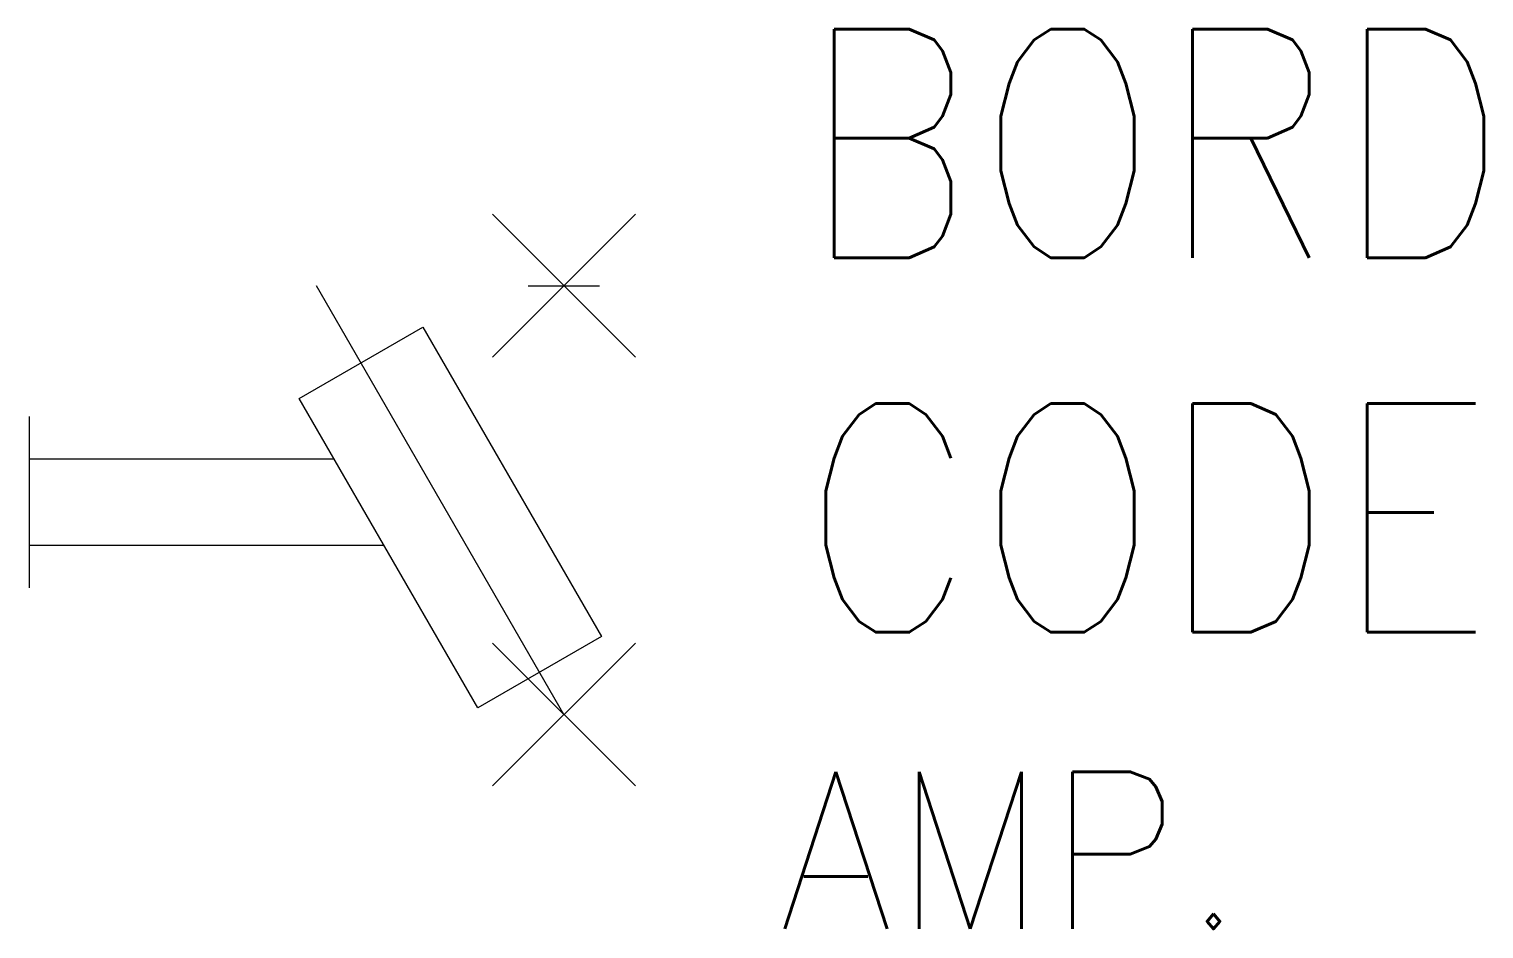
# Model space of a CAD drawing. Extents: x 117.5 to 137.9, y 156 to 168.6.
import ezdxf

# ---------------------------------------------------------------- set-up
doc = ezdxf.new("R2010")
doc.units = 0
doc.header["$LTSCALE"] = 6
doc.header["$PDMODE"] = 3
doc.linetypes.add('DASHED', pattern=[0])
for name, color, linetype in [('1', 8, 'CONTINUOUS'), ('11', 30, 'DASHED'), ('12', 30, 'DASHED'), ('C', 7, 'CONTINUOUS')]:
    doc.layers.add(name, color=color, linetype=linetype)
doc.styles.get("Standard").update_dxf_attribs({"font": 'simplex', "width": 0.85})

msp = doc.modelspace()

# ---------------------------------------------------------------- linework, layer by layer
at = {"layer": '1', "color": 0}
for p, q in [((124.986, 159.028), (121.522, 165.028)), ((124.486, 165.028), (125.486, 165.028)), ((121.279, 163.45), (123.011, 164.45)), ((123.011, 164.45), (125.511, 160.12)), ((123.779, 159.12), (121.279, 163.45)), ((117.5, 163.2), (117.5, 160.8)), ((121.769, 162.6), (117.5, 162.6)), ((117.5, 161.4), (122.462, 161.4)), ((125.511, 160.12), (123.779, 159.12))]:
    msp.add_line(p, q, dxfattribs=at)
at = {"layer": 'C', "color": 0}
for p in [(124.986, 165.028), (124.986, 159.028)]:
    msp.add_point(p, dxfattribs=at)

# ---------------------------------------------------------------- texts
at = {"layer": '1', "color": 0, "width": 0.95}
msp.add_attdef('AMP.', (127.986, 156.028), '', height=2.2, dxfattribs=at)
at = {"layer": '11', "color": 0, "width": 0.85}
msp.add_attdef('BORD', (128.304, 165.419), '', height=3.2, dxfattribs=at)
at = {"layer": '12', "color": 0, "width": 0.85}
msp.add_attdef('CODE', (128.304, 160.179), '-F', height=3.2, dxfattribs=at)

doc.saveas('drawing.dxf')
